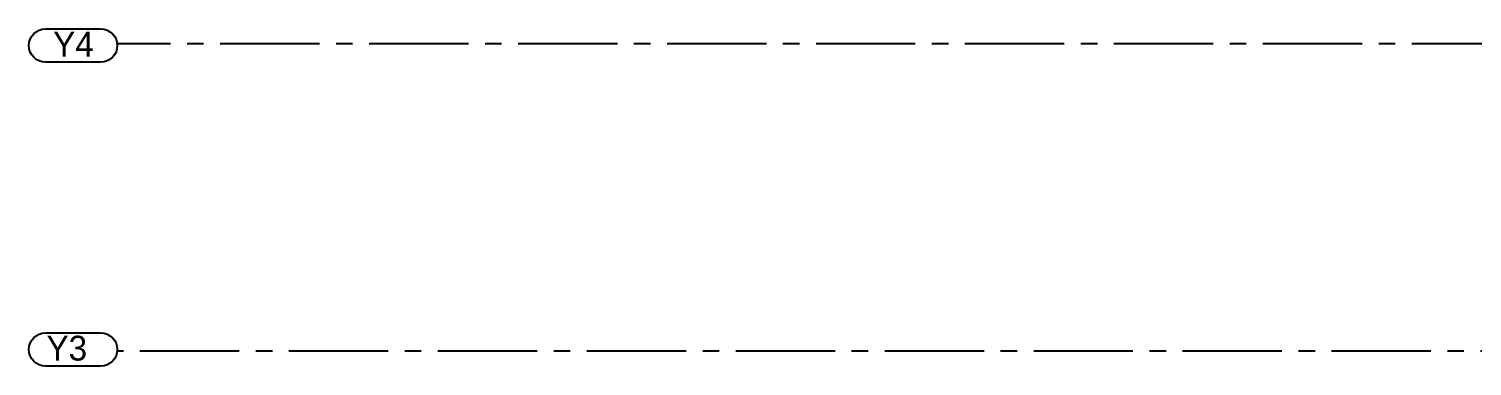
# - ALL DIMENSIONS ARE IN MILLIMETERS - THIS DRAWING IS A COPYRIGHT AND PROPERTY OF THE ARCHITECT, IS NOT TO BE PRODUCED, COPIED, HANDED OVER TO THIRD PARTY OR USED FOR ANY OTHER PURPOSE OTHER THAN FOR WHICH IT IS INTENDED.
# Model space of a CAD drawing. Header units: millimetres. Extents: x 1181448 to 1317632, y -5734806 to -5633961.
# Drawn here: x 1181487 to 1192388, y -5725010 to -5722461 of the extents above; entities that cross this region are included whole.
import ezdxf

# ---------------------------------------------------------------- set-up
doc = ezdxf.new("R2010")
doc.units = ezdxf.units.MM
doc.header["$LTSCALE"] = 1000
doc.header["$MEASUREMENT"] = 0
doc.linetypes.add('T8_REFUGE COLUMNS$0$AUDIT_D_120904163729-0', pattern=[0])
doc.linetypes.add('T8_REFUGE COLUMNS$0$CENTER2', pattern=[1.125, 0.75, -0.125, 0.125, -0.125])
for name, color, linetype in [('A_dim', 1, 'Continuous'), ('T8(T9 IS SIMILAR) - REFUGE FLOOR$1$A_rail', 253, 'Continuous'), ('T8_REFUGE COLUMNS$0$A-CENTERLINE', 193, 'T8_REFUGE COLUMNS$0$CENTER2'), ('T8_REFUGE COLUMNS$0$A-COLUMN GRID NUMBERING', 4, 'T8_REFUGE COLUMNS$0$AUDIT_D_120904163729-0')]:
    doc.layers.add(name, color=color, linetype=linetype)
doc.styles.add('T8_REFUGE COLUMNS$0$STANDARD', font='GOTHIC.TTF')

# ---------------------------------------------------------------- blocks, each defined once
blk = doc.blocks.new('T8_REFUGE COLUMNS')
at = {"layer": 'T8_REFUGE COLUMNS$0$A-CENTERLINE'}
for p, q in [((1217432, -5722575), (1182157, -5722575)), ((1217951, -5724897), (1182157, -5724897))]:
    blk.add_line(p, q, dxfattribs=at)
at = {"layer": 'T8_REFUGE COLUMNS$0$A-COLUMN GRID NUMBERING', "linetype": 'ByBlock'}
for points in [[(1181613, -5722713, -1), (1181613, -5722461), (1182029, -5722461, -1), (1182029, -5722713)], [(1181613, -5725010, -1), (1181613, -5724758), (1182029, -5724758, -1), (1182029, -5725010)]]:
    blk.add_lwpolyline(points, format="xyb", close=True, dxfattribs=at)
at = {"layer": 'T8_REFUGE COLUMNS$0$A-COLUMN GRID NUMBERING', "linetype": 'ByBlock', "char_height": 187.5, "attachment_point": 1, "style": 'T8_REFUGE COLUMNS$0$STANDARD'}
for s, insert in [('Y4', (1181670, -5722483)), ('Y3', (1181620, -5724780))]:
    blk.add_mtext_dynamic_manual_height_columns(s, width=444.68, gutter_width=500, heights=[0], dxfattribs=dict(at, insert=insert))
blk = doc.blocks.new('T8(T9 IS SIMILAR) - REFUGE FLOOR')
at = {"layer": 'T8(T9 IS SIMILAR) - REFUGE FLOOR$1$A_rail', "linetype": 'ByBlock'}
blk.add_blockref('T8_REFUGE COLUMNS', (0, 0), dxfattribs=at)

msp = doc.modelspace()

# ---------------------------------------------------------------- block references
at = {"layer": 'A_dim', "linetype": 'ByBlock'}
msp.add_blockref('T8(T9 IS SIMILAR) - REFUGE FLOOR', (0, 0), dxfattribs=at)

doc.saveas('drawing.dxf')
